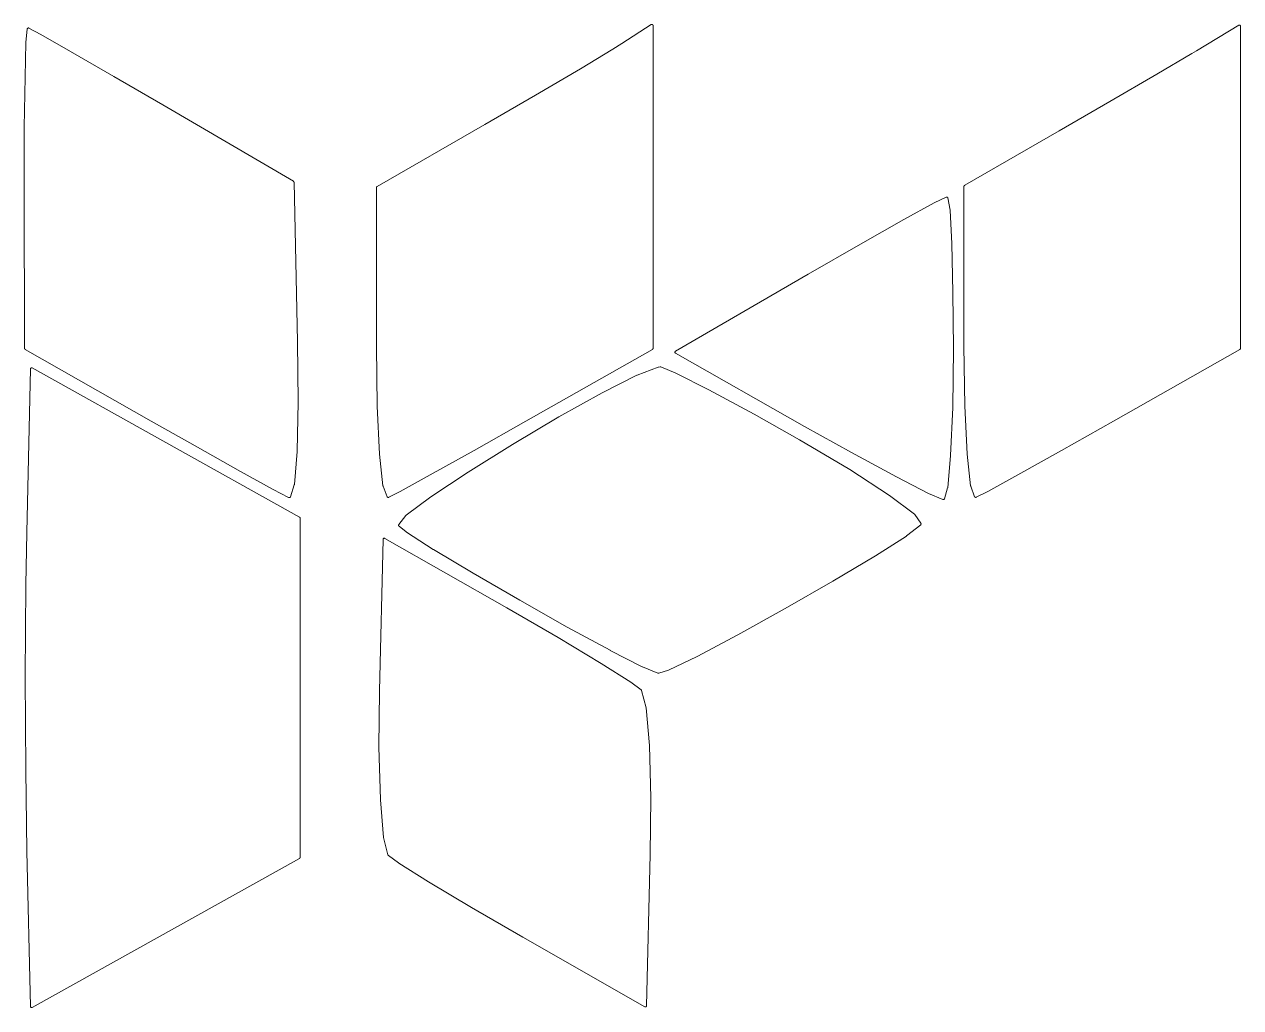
# Model space of a CAD drawing. Header units: millimetres. Extents: x -5 to 795, y -5 to 389.
# Drawn here: x 320.46 to 342.71, y 77.9 to 95.89 of the extents above; entities that cross this region are included whole.
import ezdxf

# ---------------------------------------------------------------- set-up
doc = ezdxf.new("R2010")
doc.units = ezdxf.units.MM
doc.header["$MEASUREMENT"] = 0
doc.layers.add('Line engraving', color=1, linetype='Continuous', lineweight=0)

msp = doc.modelspace()

# ---------------------------------------------------------------- linework, layer by layer
at = {"layer": 'Line engraving', "linetype": 'Continuous'}
for p, q in [((320.488, 95.556), (320.509, 95.805)), ((320.509, 95.808), (320.513, 95.811)), ((320.509, 95.805), (320.509, 95.808)), ((320.513, 95.815), (320.517, 95.817)), ((320.513, 95.812), (320.513, 95.815)), ((320.513, 95.811), (320.513, 95.812)), ((320.513, 95.811), (320.513, 95.811)), ((320.517, 95.82), (320.521, 95.822)), ((320.517, 95.818), (320.517, 95.82)), ((320.517, 95.817), (320.517, 95.818)), ((320.517, 95.818), (320.517, 95.818)), ((320.521, 95.822), (320.521, 95.823)), ((320.521, 95.823), (320.526, 95.823)), ((320.526, 95.823), (320.53, 95.824)), ((320.53, 95.824), (320.53, 95.824)), ((320.53, 95.824), (320.53, 95.824)), ((320.53, 95.824), (320.534, 95.824)), ((320.534, 95.824), (320.534, 95.824)), ((320.534, 95.824), (320.538, 95.824)), ((320.538, 95.824), (320.538, 95.824)), ((320.538, 95.824), (320.538, 95.823)), ((320.538, 95.823), (320.543, 95.822)), ((320.543, 95.822), (320.758, 95.705)), ((320.758, 95.705), (320.758, 95.705)), ((320.758, 95.705), (320.758, 95.704)), ((320.758, 95.704), (321.304, 95.393)), ((331.388, 95.539), (331.925, 95.887)), ((331.925, 95.888), (331.93, 95.889)), ((331.925, 95.887), (331.925, 95.888)), ((331.925, 95.887), (331.925, 95.887)), ((331.93, 95.889), (331.934, 95.89)), ((331.934, 95.89), (331.934, 95.89)), ((331.934, 95.89), (331.934, 95.89)), ((331.934, 95.89), (331.938, 95.89)), ((331.938, 95.89), (331.938, 95.89)), ((331.938, 95.89), (331.942, 95.89)), ((331.942, 95.89), (331.942, 95.89)), ((331.942, 95.89), (331.942, 95.889)), ((331.942, 95.889), (331.946, 95.888)), ((331.946, 95.888), (331.946, 95.888)), ((331.946, 95.888), (331.946, 95.888)), ((331.946, 95.888), (331.951, 95.886)), ((331.951, 95.886), (331.951, 95.884)), ((331.951, 95.884), (331.955, 95.884)), ((331.955, 95.884), (331.955, 95.883)), ((331.955, 95.883), (331.955, 95.88)), ((331.955, 95.88), (331.955, 95.878)), ((331.955, 95.878), (331.955, 95.877)), ((331.955, 95.877), (331.959, 95.877)), ((331.959, 95.877), (331.959, 95.873)), ((331.959, 95.873), (331.959, 95.871)), ((331.959, 95.871), (331.959, 95.87)), ((331.959, 95.87), (331.959, 95.87)), ((331.959, 95.87), (331.959, 89.963)), ((341.899, 95.406), (342.673, 95.872)), ((342.673, 95.872), (342.678, 95.873)), ((342.673, 95.872), (342.673, 95.872)), ((342.673, 95.872), (342.673, 95.872)), ((342.678, 95.873), (342.682, 95.874)), ((342.682, 95.874), (342.682, 95.874)), ((342.682, 95.874), (342.682, 95.874)), ((342.682, 95.874), (342.686, 95.874)), ((342.686, 95.874), (342.69, 95.874)), ((342.69, 95.874), (342.69, 95.874)), ((342.69, 95.874), (342.69, 95.874)), ((342.69, 95.874), (342.69, 95.873)), ((342.69, 95.873), (342.694, 95.872)), ((342.694, 95.872), (342.694, 95.872)), ((342.694, 95.872), (342.694, 95.872)), ((342.694, 95.872), (342.699, 95.87)), ((342.699, 95.87), (342.703, 95.868)), ((342.703, 95.868), (342.703, 95.867)), ((342.703, 95.867), (342.703, 95.867)), ((342.703, 95.867), (342.703, 95.864)), ((342.703, 95.864), (342.703, 95.861)), ((342.703, 95.861), (342.703, 95.861)), ((342.703, 95.861), (342.707, 95.861)), ((342.707, 95.861), (342.707, 95.857)), ((342.707, 95.857), (342.707, 95.854)), ((342.707, 95.854), (342.707, 95.854)), ((342.707, 95.854), (342.707, 95.854)), ((342.707, 95.854), (342.707, 89.963)), ((320.471, 94.926), (320.488, 95.555)), ((320.488, 95.555), (320.488, 95.556)), ((320.488, 95.555), (320.488, 95.555)), ((331.223, 95.436), (331.388, 95.539)), ((321.304, 95.393), (321.304, 95.393)), ((321.304, 95.393), (321.304, 95.393)), ((321.304, 95.393), (322.095, 94.937)), ((330.63, 95.079), (331.223, 95.436)), ((341.175, 94.979), (341.814, 95.357)), ((341.814, 95.357), (341.899, 95.406)), ((341.814, 95.357), (341.814, 95.357)), ((341.899, 95.406), (341.899, 95.406)), ((329.81, 94.595), (330.63, 95.079)), ((330.63, 95.079), (330.63, 95.079)), ((320.458, 94.007), (320.471, 94.925)), ((320.471, 94.925), (320.471, 94.926)), ((320.471, 94.926), (320.471, 94.926)), ((322.095, 94.937), (322.095, 94.937)), ((322.095, 94.937), (322.095, 94.937)), ((322.095, 94.937), (322.993, 94.415)), ((340.312, 94.476), (341.175, 94.979)), ((341.175, 94.979), (341.175, 94.979)), ((328.883, 94.058), (329.81, 94.595)), ((329.81, 94.595), (329.81, 94.595)), ((322.993, 94.415), (322.993, 94.415)), ((322.993, 94.415), (322.993, 94.415)), ((322.993, 94.415), (325.379, 93.019)), ((339.39, 93.943), (340.312, 94.476)), ((340.312, 94.476), (340.312, 94.476)), ((320.458, 94.006), (320.458, 94.007)), ((320.458, 94.007), (320.458, 94.007)), ((320.458, 92.889), (320.458, 94.006)), ((326.911, 92.925), (328.883, 94.058)), ((328.883, 94.058), (328.883, 94.058)), ((337.659, 92.946), (339.39, 93.943)), ((339.39, 93.943), (339.39, 93.943)), ((325.379, 93.019), (325.383, 93.017)), ((325.383, 93.017), (325.383, 93.015)), ((325.383, 93.015), (325.383, 93.015)), ((325.383, 93.015), (325.383, 93.015)), ((325.383, 93.015), (325.388, 93.011)), ((325.388, 93.011), (325.388, 93.009)), ((325.388, 93.009), (325.388, 93.008)), ((325.388, 93.008), (325.388, 93.008)), ((325.388, 93.008), (325.388, 93.005)), ((325.388, 93.005), (325.392, 93.002)), ((320.462, 89.963), (320.458, 92.889)), ((320.458, 92.889), (320.458, 92.889)), ((320.458, 92.889), (320.458, 92.889)), ((325.392, 93.002), (325.455, 90.086)), ((326.898, 92.907), (326.902, 92.912)), ((326.898, 92.907), (326.898, 92.907)), ((326.898, 90.042), (326.898, 92.907)), ((326.898, 92.907), (326.898, 92.907)), ((326.902, 92.917), (326.907, 92.92)), ((326.902, 92.914), (326.902, 92.917)), ((326.902, 92.912), (326.902, 92.914)), ((326.902, 92.914), (326.902, 92.914)), ((326.902, 92.914), (326.902, 92.914)), ((326.907, 92.922), (326.911, 92.925)), ((326.907, 92.92), (326.907, 92.922)), ((326.907, 92.92), (326.907, 92.92)), ((326.907, 92.92), (326.907, 92.92)), ((326.911, 92.925), (326.911, 92.925)), ((326.911, 92.925), (326.911, 92.925)), ((337.646, 92.928), (337.651, 92.93)), ((337.646, 90.052), (337.646, 92.928)), ((337.651, 92.937), (337.655, 92.941)), ((337.651, 92.935), (337.651, 92.937)), ((337.651, 92.93), (337.651, 92.935)), ((337.651, 92.935), (337.651, 92.935)), ((337.651, 92.935), (337.651, 92.935)), ((337.655, 92.942), (337.659, 92.944)), ((337.655, 92.941), (337.655, 92.942)), ((337.655, 92.941), (337.655, 92.941)), ((337.659, 92.944), (337.659, 92.946)), ((336.546, 92.32), (337.1, 92.622)), ((337.1, 92.622), (337.32, 92.729)), ((337.1, 92.622), (337.1, 92.622)), ((337.1, 92.622), (337.1, 92.622)), ((337.32, 92.729), (337.32, 92.729)), ((337.32, 92.729), (337.325, 92.729)), ((337.325, 92.73), (337.329, 92.731)), ((337.325, 92.729), (337.325, 92.73)), ((337.329, 92.731), (337.329, 92.73)), ((337.329, 92.73), (337.329, 92.731)), ((337.329, 92.731), (337.333, 92.73)), ((337.333, 92.73), (337.337, 92.73)), ((337.337, 92.73), (337.337, 92.729)), ((337.337, 92.729), (337.337, 92.729)), ((337.337, 92.729), (337.342, 92.728)), ((337.342, 92.728), (337.342, 92.727)), ((337.342, 92.727), (337.342, 92.726)), ((337.342, 92.726), (337.346, 92.726)), ((337.346, 92.726), (337.346, 92.724)), ((337.346, 92.724), (337.346, 92.722)), ((337.346, 92.722), (337.346, 92.721)), ((337.346, 92.721), (337.35, 92.72)), ((337.35, 92.72), (337.35, 92.718)), ((337.35, 92.718), (337.35, 92.715)), ((337.35, 92.715), (337.35, 92.714)), ((337.35, 92.714), (337.35, 92.713)), ((337.35, 92.713), (337.392, 92.49)), ((337.392, 92.49), (337.392, 92.489)), ((337.392, 92.489), (337.392, 92.487)), ((337.392, 92.487), (337.422, 91.881)), ((335.751, 91.87), (336.546, 92.32)), ((336.546, 92.32), (336.546, 92.32)), ((336.546, 92.32), (336.546, 92.32)), ((334.794, 91.318), (335.751, 91.87)), ((335.751, 91.87), (335.751, 91.87)), ((335.751, 91.87), (335.751, 91.87)), ((337.422, 91.881), (337.422, 91.881)), ((337.422, 91.881), (337.422, 91.881)), ((337.422, 91.881), (337.443, 90.985)), ((332.37, 89.909), (334.794, 91.318)), ((334.794, 91.318), (334.794, 91.318)), ((334.794, 91.318), (334.794, 91.318)), ((337.443, 90.985), (337.443, 90.985)), ((337.443, 90.985), (337.443, 90.984)), ((337.443, 90.984), (337.452, 89.963)), ((320.462, 89.959), (320.462, 89.963)), ((320.462, 89.963), (320.462, 89.963)), ((320.462, 89.963), (320.462, 89.963)), ((320.462, 89.956), (320.462, 89.959)), ((320.462, 89.955), (320.462, 89.956)), ((320.462, 89.956), (320.462, 89.956)), ((320.466, 89.952), (320.462, 89.955)), ((320.466, 89.949), (320.466, 89.952)), ((320.471, 89.947), (320.466, 89.949)), ((320.466, 89.949), (320.466, 89.949)), ((320.466, 89.949), (320.466, 89.949)), ((320.471, 89.944), (320.471, 89.947)), ((322.781, 88.631), (320.471, 89.944)), ((320.471, 89.944), (320.471, 89.944)), ((320.471, 89.944), (320.471, 89.944)), ((325.455, 90.086), (325.455, 90.086)), ((325.455, 90.086), (325.455, 90.086)), ((325.455, 90.086), (325.468, 88.98)), ((326.898, 89.998), (326.898, 90.042)), ((326.915, 88.907), (326.898, 89.998)), ((326.898, 89.998), (326.898, 89.998)), ((326.898, 89.998), (326.898, 89.998)), ((331.946, 89.944), (329.632, 88.631)), ((331.951, 89.947), (331.946, 89.945)), ((331.946, 89.945), (331.946, 89.944)), ((331.946, 89.944), (331.946, 89.944)), ((331.955, 89.949), (331.951, 89.947)), ((331.959, 89.959), (331.955, 89.956)), ((331.955, 89.956), (331.955, 89.956)), ((331.955, 89.956), (331.955, 89.955)), ((331.955, 89.955), (331.955, 89.953)), ((331.955, 89.953), (331.955, 89.949)), ((331.955, 89.949), (331.955, 89.949)), ((331.955, 89.949), (331.955, 89.949)), ((331.959, 89.963), (331.959, 89.963)), ((331.959, 89.963), (331.959, 89.962)), ((331.959, 89.962), (331.959, 89.959)), ((332.357, 89.894), (332.361, 89.898)), ((332.357, 89.891), (332.357, 89.894)), ((332.357, 89.888), (332.357, 89.891)), ((332.357, 89.891), (332.357, 89.891)), ((332.357, 89.891), (332.357, 89.891)), ((332.361, 89.883), (332.357, 89.888)), ((332.361, 89.904), (332.365, 89.907)), ((332.361, 89.901), (332.361, 89.904)), ((332.361, 89.904), (332.361, 89.904)), ((332.361, 89.904), (332.361, 89.904)), ((332.361, 89.898), (332.361, 89.901)), ((332.361, 89.898), (332.361, 89.898)), ((332.361, 89.898), (332.361, 89.898)), ((332.365, 89.907), (332.37, 89.909)), ((332.37, 89.909), (332.37, 89.909)), ((332.37, 89.909), (332.37, 89.909)), ((337.452, 89.962), (337.439, 88.881)), ((337.452, 89.963), (337.452, 89.963)), ((337.452, 89.963), (337.452, 89.962)), ((337.646, 90), (337.646, 90.052)), ((337.663, 88.908), (337.646, 90)), ((337.646, 90), (337.646, 90)), ((337.646, 90), (337.646, 90)), ((342.694, 89.944), (340.38, 88.631)), ((342.699, 89.947), (342.694, 89.945)), ((342.694, 89.945), (342.694, 89.944)), ((342.694, 89.944), (342.694, 89.944)), ((342.703, 89.949), (342.699, 89.947)), ((342.707, 89.959), (342.703, 89.956)), ((342.703, 89.956), (342.703, 89.956)), ((342.703, 89.956), (342.703, 89.955)), ((342.703, 89.955), (342.703, 89.953)), ((342.703, 89.953), (342.703, 89.949)), ((342.703, 89.949), (342.703, 89.949)), ((342.703, 89.949), (342.703, 89.949)), ((342.707, 89.963), (342.707, 89.963)), ((342.707, 89.963), (342.707, 89.962)), ((342.707, 89.962), (342.707, 89.959)), ((332.361, 89.881), (332.361, 89.883)), ((332.361, 89.883), (332.361, 89.883)), ((332.361, 89.883), (332.361, 89.883)), ((332.361, 89.877), (332.361, 89.881)), ((332.365, 89.875), (332.361, 89.877)), ((332.361, 89.877), (332.361, 89.877)), ((332.361, 89.877), (332.361, 89.877)), ((332.37, 89.872), (332.365, 89.875)), ((334.731, 88.535), (332.37, 89.872)), ((332.37, 89.872), (332.37, 89.872)), ((332.37, 89.872), (332.37, 89.872)), ((320.504, 86.596), (320.572, 89.585)), ((320.572, 89.595), (320.576, 89.598)), ((320.572, 89.593), (320.572, 89.595)), ((320.572, 89.592), (320.572, 89.593)), ((320.572, 89.588), (320.572, 89.592)), ((320.572, 89.592), (320.572, 89.592)), ((320.572, 89.585), (320.572, 89.588)), ((320.576, 89.599), (320.581, 89.601)), ((320.576, 89.598), (320.576, 89.599)), ((320.576, 89.599), (320.576, 89.599)), ((320.581, 89.603), (320.585, 89.605)), ((320.581, 89.601), (320.581, 89.603)), ((320.581, 89.603), (320.581, 89.603)), ((320.581, 89.603), (320.581, 89.603)), ((320.585, 89.605), (320.589, 89.606)), ((320.589, 89.606), (320.589, 89.606)), ((320.589, 89.606), (320.589, 89.606)), ((320.589, 89.606), (320.593, 89.606)), ((320.593, 89.606), (320.593, 89.606)), ((320.593, 89.606), (320.598, 89.606)), ((320.598, 89.606), (320.598, 89.606)), ((320.598, 89.606), (320.598, 89.605)), ((320.598, 89.605), (320.602, 89.603)), ((320.602, 89.603), (323.048, 88.24)), ((331.028, 89.149), (331.663, 89.472)), ((331.663, 89.472), (331.667, 89.472)), ((331.667, 89.472), (332.052, 89.619)), ((331.667, 89.472), (331.667, 89.472)), ((332.052, 89.619), (332.056, 89.62)), ((332.052, 89.619), (332.052, 89.619)), ((332.056, 89.62), (332.09, 89.624)), ((332.09, 89.624), (332.09, 89.623)), ((332.09, 89.623), (332.095, 89.624)), ((332.095, 89.624), (332.095, 89.623)), ((332.095, 89.623), (332.099, 89.623)), ((332.099, 89.623), (332.099, 89.622)), ((332.099, 89.622), (332.099, 89.622)), ((332.099, 89.622), (332.378, 89.509)), ((332.378, 89.509), (332.378, 89.508)), ((332.378, 89.508), (332.378, 89.508)), ((332.378, 89.508), (332.979, 89.204)), ((330.237, 88.707), (331.028, 89.148)), ((331.028, 89.148), (331.028, 89.149)), ((331.028, 89.148), (331.028, 89.148)), ((332.979, 89.204), (332.979, 89.204)), ((332.979, 89.204), (332.979, 89.204)), ((332.979, 89.204), (333.808, 88.756)), ((325.468, 88.979), (325.447, 88.079)), ((325.468, 88.98), (325.468, 88.979)), ((325.468, 88.979), (325.468, 88.979)), ((326.957, 88.027), (326.915, 88.907)), ((326.915, 88.907), (326.915, 88.907)), ((326.915, 88.907), (326.915, 88.907)), ((337.439, 88.88), (337.401, 87.999)), ((337.439, 88.881), (337.439, 88.881)), ((337.439, 88.881), (337.439, 88.88)), ((337.706, 88.027), (337.663, 88.908)), ((337.663, 88.908), (337.663, 88.908)), ((337.663, 88.908), (337.663, 88.908)), ((323.585, 88.176), (322.781, 88.631)), ((322.781, 88.631), (322.781, 88.631)), ((322.781, 88.631), (322.781, 88.631)), ((329.632, 88.631), (328.684, 88.095)), ((329.386, 88.204), (330.237, 88.707)), ((329.632, 88.631), (329.632, 88.631)), ((329.632, 88.631), (329.632, 88.631)), ((330.237, 88.707), (330.237, 88.707)), ((330.237, 88.707), (330.237, 88.707)), ((333.808, 88.756), (333.808, 88.756)), ((333.808, 88.756), (333.808, 88.756)), ((333.808, 88.756), (334.638, 88.29)), ((340.38, 88.631), (339.432, 88.095)), ((340.38, 88.631), (340.38, 88.631)), ((340.38, 88.631), (340.38, 88.631)), ((335.59, 88.055), (334.731, 88.535)), ((334.731, 88.535), (334.731, 88.535)), ((334.731, 88.535), (334.731, 88.535)), ((323.048, 88.24), (325.489, 86.876)), ((324.41, 87.711), (323.585, 88.176)), ((323.585, 88.176), (323.585, 88.176)), ((323.585, 88.176), (323.585, 88.176)), ((328.574, 87.699), (329.386, 88.204)), ((329.386, 88.204), (329.386, 88.204)), ((329.386, 88.204), (329.386, 88.204)), ((334.638, 88.29), (334.638, 88.29)), ((334.638, 88.29), (334.638, 88.29)), ((334.638, 88.29), (335.556, 87.745)), ((325.447, 88.078), (325.4, 87.473)), ((325.447, 88.079), (325.447, 88.079)), ((325.447, 88.079), (325.447, 88.078)), ((326.957, 88.026), (326.957, 88.027)), ((326.957, 88.025), (326.957, 88.026)), ((327.017, 87.445), (326.957, 88.025)), ((328.684, 88.095), (327.884, 87.65)), ((328.684, 88.095), (328.684, 88.095)), ((328.684, 88.095), (328.684, 88.095)), ((336.411, 87.61), (335.59, 88.055)), ((335.59, 88.055), (335.59, 88.055)), ((335.59, 88.055), (335.59, 88.055)), ((337.401, 87.999), (337.35, 87.412)), ((337.401, 87.999), (337.401, 87.999)), ((337.401, 87.999), (337.401, 87.999)), ((337.706, 88.026), (337.706, 88.027)), ((337.765, 87.445), (337.706, 88.026)), ((337.706, 88.026), (337.706, 88.026)), ((339.432, 88.095), (338.632, 87.65)), ((339.432, 88.095), (339.432, 88.095)), ((339.432, 88.095), (339.432, 88.095)), ((325.011, 87.38), (324.41, 87.711)), ((324.41, 87.711), (324.41, 87.711)), ((324.41, 87.711), (324.41, 87.711)), ((327.893, 87.248), (328.574, 87.698)), ((328.574, 87.698), (328.574, 87.699)), ((328.574, 87.698), (328.574, 87.698)), ((335.556, 87.745), (335.556, 87.745)), ((335.556, 87.745), (335.556, 87.745)), ((335.556, 87.745), (336.284, 87.273)), ((325.396, 87.468), (325.328, 87.246)), ((325.4, 87.471), (325.396, 87.468)), ((325.4, 87.473), (325.4, 87.471)), ((327.021, 87.443), (327.017, 87.445)), ((327.021, 87.44), (327.021, 87.443)), ((327.093, 87.248), (327.021, 87.44)), ((327.884, 87.65), (327.334, 87.346)), ((327.884, 87.65), (327.884, 87.65)), ((327.884, 87.65), (327.884, 87.65)), ((336.995, 87.308), (336.411, 87.61)), ((336.411, 87.61), (336.411, 87.61)), ((336.411, 87.61), (336.411, 87.61)), ((337.769, 87.443), (337.765, 87.445)), ((337.769, 87.44), (337.769, 87.443)), ((337.841, 87.248), (337.769, 87.44)), ((338.632, 87.65), (338.082, 87.346)), ((338.632, 87.65), (338.632, 87.65)), ((338.632, 87.65), (338.632, 87.65)), ((325.29, 87.235), (325.011, 87.38)), ((325.011, 87.38), (325.011, 87.38)), ((325.011, 87.38), (325.011, 87.38)), ((325.295, 87.234), (325.29, 87.235)), ((325.299, 87.233), (325.295, 87.234)), ((325.303, 87.231), (325.299, 87.233)), ((325.303, 87.231), (325.303, 87.231)), ((325.307, 87.231), (325.303, 87.231)), ((325.303, 87.231), (325.303, 87.231)), ((325.311, 87.231), (325.307, 87.231)), ((325.316, 87.233), (325.311, 87.231)), ((325.311, 87.231), (325.311, 87.231)), ((325.311, 87.231), (325.311, 87.231)), ((325.32, 87.234), (325.316, 87.234)), ((325.316, 87.234), (325.316, 87.233)), ((325.324, 87.238), (325.32, 87.237)), ((325.32, 87.237), (325.32, 87.234)), ((325.32, 87.234), (325.32, 87.234)), ((325.328, 87.245), (325.324, 87.242)), ((325.324, 87.242), (325.324, 87.24)), ((325.324, 87.24), (325.324, 87.239)), ((325.324, 87.239), (325.324, 87.238)), ((325.328, 87.246), (325.328, 87.245)), ((325.328, 87.245), (325.328, 87.245)), ((327.097, 87.246), (327.093, 87.248)), ((327.097, 87.243), (327.097, 87.246)), ((327.097, 87.242), (327.097, 87.243)), ((327.101, 87.24), (327.097, 87.242)), ((327.097, 87.242), (327.097, 87.242)), ((327.101, 87.238), (327.101, 87.24)), ((327.101, 87.237), (327.101, 87.238)), ((327.101, 87.238), (327.101, 87.238)), ((327.106, 87.237), (327.101, 87.237)), ((327.11, 87.235), (327.106, 87.237)), ((327.114, 87.235), (327.11, 87.235)), ((327.11, 87.235), (327.11, 87.235)), ((327.11, 87.235), (327.11, 87.235)), ((327.118, 87.235), (327.114, 87.235)), ((327.123, 87.236), (327.118, 87.235)), ((327.118, 87.235), (327.118, 87.235)), ((327.118, 87.235), (327.118, 87.235)), ((327.334, 87.345), (327.123, 87.237)), ((327.123, 87.237), (327.123, 87.236)), ((327.334, 87.346), (327.334, 87.346)), ((327.334, 87.346), (327.334, 87.345)), ((327.44, 86.909), (327.893, 87.247)), ((327.893, 87.247), (327.893, 87.248)), ((327.893, 87.247), (327.893, 87.247)), ((336.284, 87.273), (336.284, 87.272)), ((336.284, 87.272), (336.284, 87.272)), ((336.284, 87.272), (336.741, 86.926)), ((336.999, 87.308), (336.995, 87.308)), ((336.995, 87.308), (336.995, 87.308)), ((337.257, 87.197), (336.999, 87.308)), ((337.346, 87.408), (337.287, 87.21)), ((337.35, 87.41), (337.346, 87.408)), ((337.35, 87.412), (337.35, 87.41)), ((337.845, 87.246), (337.841, 87.248)), ((337.845, 87.243), (337.845, 87.246)), ((337.845, 87.242), (337.845, 87.243)), ((337.849, 87.24), (337.845, 87.242)), ((337.845, 87.242), (337.845, 87.242)), ((337.849, 87.238), (337.849, 87.24)), ((337.849, 87.237), (337.849, 87.238)), ((337.849, 87.238), (337.849, 87.238)), ((337.854, 87.237), (337.849, 87.237)), ((337.858, 87.235), (337.854, 87.237)), ((337.862, 87.235), (337.858, 87.235)), ((337.858, 87.235), (337.858, 87.235)), ((337.858, 87.235), (337.858, 87.235)), ((337.866, 87.235), (337.862, 87.235)), ((337.871, 87.236), (337.866, 87.235)), ((337.866, 87.235), (337.866, 87.235)), ((337.866, 87.235), (337.866, 87.235)), ((338.082, 87.345), (337.871, 87.237)), ((337.871, 87.237), (337.871, 87.236)), ((338.082, 87.346), (338.082, 87.346)), ((338.082, 87.346), (338.082, 87.345)), ((337.261, 87.196), (337.257, 87.197)), ((337.265, 87.195), (337.261, 87.196)), ((337.27, 87.196), (337.265, 87.195)), ((337.265, 87.195), (337.265, 87.195)), ((337.265, 87.195), (337.265, 87.195)), ((337.274, 87.196), (337.27, 87.196)), ((337.27, 87.196), (337.27, 87.196)), ((337.278, 87.198), (337.274, 87.197)), ((337.274, 87.197), (337.274, 87.196)), ((337.274, 87.196), (337.274, 87.196)), ((337.282, 87.201), (337.278, 87.199)), ((337.278, 87.199), (337.278, 87.199)), ((337.278, 87.199), (337.278, 87.198)), ((337.287, 87.207), (337.282, 87.204)), ((337.282, 87.204), (337.282, 87.204)), ((337.282, 87.204), (337.282, 87.204)), ((337.282, 87.204), (337.282, 87.201)), ((337.287, 87.21), (337.287, 87.207)), ((325.489, 86.876), (325.489, 86.876)), ((325.489, 86.876), (325.489, 86.876)), ((325.489, 86.876), (325.493, 86.874)), ((325.493, 86.874), (325.493, 86.872)), ((325.493, 86.872), (325.493, 86.871)), ((325.493, 86.871), (325.498, 86.871)), ((325.498, 86.871), (325.498, 86.868)), ((325.498, 86.868), (325.498, 86.865)), ((325.498, 86.865), (325.498, 86.865)), ((325.498, 86.865), (325.498, 86.865)), ((325.498, 86.865), (325.502, 86.862)), ((325.502, 86.862), (325.502, 86.858)), ((325.502, 86.858), (325.502, 86.858)), ((325.502, 86.858), (325.502, 86.858)), ((325.502, 86.858), (325.502, 80.648)), ((327.309, 86.737), (327.436, 86.905)), ((327.436, 86.905), (327.44, 86.907)), ((327.44, 86.907), (327.44, 86.909)), ((336.741, 86.926), (336.741, 86.923)), ((336.741, 86.923), (336.745, 86.921)), ((336.745, 86.921), (336.859, 86.763)), ((320.488, 85.633), (320.504, 86.595)), ((320.504, 86.595), (320.504, 86.596)), ((320.504, 86.595), (320.504, 86.595)), ((327.304, 86.734), (327.309, 86.735)), ((327.304, 86.732), (327.304, 86.734)), ((327.304, 86.73), (327.304, 86.732)), ((327.304, 86.729), (327.304, 86.73)), ((327.304, 86.727), (327.304, 86.729)), ((327.304, 86.725), (327.304, 86.727)), ((327.304, 86.723), (327.304, 86.725)), ((327.304, 86.721), (327.304, 86.723)), ((327.304, 86.719), (327.304, 86.721)), ((327.304, 86.718), (327.304, 86.719)), ((327.304, 86.716), (327.304, 86.718)), ((327.304, 86.714), (327.304, 86.716)), ((327.309, 86.713), (327.304, 86.714)), ((327.309, 86.735), (327.309, 86.737)), ((327.309, 86.711), (327.309, 86.713)), ((327.309, 86.71), (327.309, 86.711)), ((327.309, 86.708), (327.309, 86.71)), ((327.313, 86.707), (327.309, 86.708)), ((327.444, 86.604), (327.313, 86.707)), ((327.448, 86.603), (327.444, 86.604)), ((327.448, 86.602), (327.448, 86.603)), ((327.939, 86.284), (327.448, 86.602)), ((336.855, 86.734), (336.597, 86.53)), ((336.859, 86.738), (336.855, 86.736)), ((336.855, 86.736), (336.855, 86.735)), ((336.855, 86.735), (336.855, 86.734)), ((336.859, 86.763), (336.859, 86.761)), ((336.859, 86.761), (336.859, 86.761)), ((336.859, 86.761), (336.859, 86.758)), ((336.859, 86.758), (336.859, 86.756)), ((336.859, 86.756), (336.863, 86.755)), ((336.863, 86.746), (336.859, 86.744)), ((336.859, 86.744), (336.859, 86.742)), ((336.859, 86.742), (336.859, 86.741)), ((336.859, 86.741), (336.859, 86.739)), ((336.859, 86.739), (336.859, 86.738)), ((336.863, 86.755), (336.863, 86.753)), ((336.863, 86.753), (336.863, 86.751)), ((336.863, 86.751), (336.863, 86.749)), ((336.863, 86.749), (336.863, 86.747)), ((336.863, 86.747), (336.863, 86.746)), ((326.953, 83.697), (327.021, 86.468)), ((327.021, 86.478), (327.025, 86.481)), ((327.021, 86.475), (327.021, 86.478)), ((327.021, 86.474), (327.021, 86.475)), ((327.021, 86.471), (327.021, 86.474)), ((327.021, 86.474), (327.021, 86.474)), ((327.021, 86.468), (327.021, 86.471)), ((327.025, 86.481), (327.029, 86.483)), ((327.025, 86.481), (327.025, 86.481)), ((327.025, 86.481), (327.025, 86.481)), ((327.029, 86.486), (327.034, 86.487)), ((327.029, 86.485), (327.029, 86.486)), ((327.029, 86.483), (327.029, 86.485)), ((327.029, 86.485), (327.029, 86.485)), ((327.034, 86.487), (327.038, 86.488)), ((327.038, 86.488), (327.038, 86.488)), ((327.038, 86.488), (327.038, 86.488)), ((327.038, 86.488), (327.042, 86.488)), ((327.042, 86.488), (327.046, 86.488)), ((327.046, 86.488), (327.046, 86.488)), ((327.046, 86.488), (327.046, 86.488)), ((327.046, 86.488), (327.046, 86.487)), ((327.046, 86.487), (327.051, 86.485)), ((327.051, 86.485), (329.285, 85.214)), ((336.597, 86.529), (336.026, 86.164)), ((336.597, 86.53), (336.597, 86.529)), ((336.597, 86.529), (336.597, 86.529)), ((327.943, 86.284), (327.939, 86.284)), ((327.939, 86.284), (327.939, 86.284)), ((328.667, 85.847), (327.943, 86.284)), ((336.026, 86.164), (335.247, 85.701)), ((336.026, 86.164), (336.026, 86.164)), ((336.026, 86.164), (336.026, 86.164)), ((329.522, 85.354), (328.667, 85.847)), ((328.667, 85.847), (328.667, 85.847)), ((328.667, 85.847), (328.667, 85.847)), ((335.247, 85.701), (334.375, 85.2)), ((335.247, 85.701), (335.247, 85.701)), ((335.247, 85.701), (335.247, 85.701)), ((320.475, 83.952), (320.488, 85.633)), ((320.488, 85.633), (320.488, 85.633)), ((320.488, 85.633), (320.488, 85.633)), ((330.389, 84.864), (329.522, 85.354)), ((329.522, 85.354), (329.522, 85.354)), ((329.522, 85.354), (329.522, 85.354)), ((329.285, 85.214), (329.285, 85.213)), ((329.285, 85.213), (329.285, 85.213)), ((329.285, 85.213), (330.22, 84.671)), ((334.375, 85.2), (333.508, 84.721)), ((334.375, 85.2), (334.375, 85.2)), ((334.375, 85.2), (334.375, 85.2)), ((331.172, 84.438), (330.389, 84.864)), ((330.389, 84.864), (330.389, 84.864)), ((330.389, 84.864), (330.389, 84.864)), ((330.22, 84.671), (330.22, 84.671)), ((330.22, 84.671), (330.22, 84.671)), ((330.22, 84.671), (331.007, 84.198)), ((333.508, 84.721), (332.763, 84.327)), ((333.508, 84.721), (333.508, 84.721)), ((333.508, 84.721), (333.508, 84.721)), ((331.176, 84.437), (331.172, 84.438)), ((331.172, 84.438), (331.172, 84.438)), ((331.76, 84.137), (331.176, 84.437)), ((332.763, 84.327), (332.238, 84.077)), ((332.763, 84.327), (332.763, 84.327)), ((332.763, 84.327), (332.763, 84.327)), ((331.007, 84.198), (331.007, 84.198)), ((331.007, 84.198), (331.011, 84.198)), ((331.011, 84.198), (331.553, 83.855)), ((331.764, 84.137), (331.76, 84.137)), ((331.764, 84.136), (331.764, 84.137)), ((332.048, 84.021), (331.764, 84.136)), ((320.475, 83.951), (320.475, 83.952)), ((320.483, 82.244), (320.475, 83.951)), ((320.475, 83.951), (320.475, 83.951)), ((332.052, 84.02), (332.048, 84.021)), ((332.056, 84.019), (332.052, 84.02)), ((332.061, 84.02), (332.056, 84.019)), ((332.056, 84.019), (332.056, 84.019)), ((332.056, 84.019), (332.056, 84.019)), ((332.065, 84.02), (332.061, 84.02)), ((332.238, 84.076), (332.065, 84.02)), ((332.238, 84.077), (332.238, 84.077)), ((332.238, 84.077), (332.238, 84.076)), ((326.945, 82.664), (326.953, 83.697)), ((326.953, 83.697), (326.953, 83.697)), ((326.953, 83.697), (326.953, 83.697)), ((331.553, 83.855), (331.553, 83.854)), ((331.553, 83.854), (331.553, 83.854)), ((331.553, 83.854), (331.739, 83.716)), ((331.739, 83.716), (331.743, 83.713)), ((331.743, 83.713), (331.748, 83.711)), ((331.748, 83.711), (331.748, 83.711)), ((331.748, 83.711), (331.748, 83.71)), ((331.748, 83.71), (331.748, 83.707)), ((331.748, 83.707), (331.748, 83.704)), ((331.748, 83.704), (331.832, 83.388)), ((331.832, 83.388), (331.832, 83.387)), ((331.832, 83.387), (331.832, 83.385)), ((331.832, 83.385), (331.891, 82.696)), ((326.97, 81.706), (326.945, 82.664)), ((326.945, 82.664), (326.945, 82.664)), ((326.945, 82.664), (326.945, 82.664)), ((331.891, 82.696), (331.891, 82.695)), ((331.891, 82.695), (331.891, 82.695)), ((331.891, 82.695), (331.917, 81.737)), ((320.504, 80.763), (320.483, 82.244)), ((320.483, 82.244), (320.483, 82.244)), ((320.483, 82.244), (320.483, 82.244)), ((326.97, 81.705), (326.97, 81.706)), ((327.025, 81.016), (326.97, 81.705)), ((326.97, 81.705), (326.97, 81.705)), ((331.917, 81.736), (331.908, 80.704)), ((331.917, 81.737), (331.917, 81.737)), ((331.917, 81.737), (331.917, 81.736)), ((327.025, 81.014), (327.025, 81.016)), ((327.025, 81.012), (327.025, 81.014)), ((327.11, 80.696), (327.025, 81.012)), ((320.572, 77.92), (320.504, 80.763)), ((320.504, 80.763), (320.504, 80.763)), ((320.504, 80.763), (320.504, 80.763)), ((325.489, 80.629), (320.602, 77.902)), ((325.493, 80.632), (325.489, 80.629)), ((325.489, 80.629), (325.489, 80.629)), ((325.489, 80.629), (325.489, 80.629)), ((325.498, 80.634), (325.493, 80.634)), ((325.493, 80.634), (325.493, 80.634)), ((325.493, 80.634), (325.493, 80.632)), ((325.502, 80.644), (325.498, 80.64)), ((325.498, 80.64), (325.498, 80.64)), ((325.498, 80.64), (325.498, 80.64)), ((325.498, 80.64), (325.498, 80.638)), ((325.498, 80.638), (325.498, 80.634)), ((325.502, 80.648), (325.502, 80.648)), ((325.502, 80.648), (325.502, 80.648)), ((325.502, 80.648), (325.502, 80.644)), ((327.11, 80.693), (327.11, 80.696)), ((327.114, 80.69), (327.11, 80.693)), ((327.114, 80.687), (327.114, 80.69)), ((327.114, 80.69), (327.114, 80.69)), ((327.114, 80.69), (327.114, 80.69)), ((327.118, 80.685), (327.114, 80.687)), ((327.304, 80.547), (327.118, 80.685)), ((327.309, 80.546), (327.304, 80.547)), ((327.304, 80.547), (327.304, 80.547)), ((327.85, 80.203), (327.309, 80.546)), ((331.908, 80.704), (331.841, 77.933)), ((331.908, 80.704), (331.908, 80.704)), ((331.908, 80.704), (331.908, 80.704)), ((328.637, 79.73), (327.85, 80.203)), ((327.85, 80.203), (327.85, 80.203)), ((327.85, 80.203), (327.85, 80.203)), ((329.577, 79.187), (328.637, 79.73)), ((328.637, 79.73), (328.637, 79.73)), ((328.637, 79.73), (328.637, 79.73)), ((331.807, 77.915), (329.577, 79.187)), ((329.577, 79.187), (329.577, 79.187)), ((329.577, 79.187), (329.577, 79.187)), ((320.572, 77.917), (320.572, 77.92)), ((320.572, 77.914), (320.572, 77.917)), ((320.572, 77.913), (320.572, 77.914)), ((320.572, 77.914), (320.572, 77.914)), ((320.572, 77.91), (320.572, 77.913)), ((320.576, 77.907), (320.572, 77.91)), ((320.581, 77.905), (320.576, 77.907)), ((320.576, 77.907), (320.576, 77.907)), ((320.576, 77.907), (320.576, 77.907)), ((320.581, 77.903), (320.581, 77.905)), ((320.581, 77.902), (320.581, 77.903)), ((320.581, 77.903), (320.581, 77.903)), ((320.585, 77.901), (320.581, 77.902)), ((320.589, 77.9), (320.585, 77.901)), ((320.589, 77.9), (320.589, 77.9)), ((320.593, 77.9), (320.589, 77.9)), ((320.589, 77.9), (320.589, 77.9)), ((320.598, 77.9), (320.593, 77.9)), ((320.593, 77.9), (320.593, 77.9)), ((320.602, 77.902), (320.598, 77.901)), ((320.598, 77.901), (320.598, 77.9)), ((320.598, 77.9), (320.598, 77.9)), ((331.811, 77.914), (331.807, 77.915)), ((331.815, 77.913), (331.811, 77.914)), ((331.819, 77.913), (331.815, 77.913)), ((331.815, 77.913), (331.815, 77.913)), ((331.815, 77.913), (331.815, 77.913)), ((331.824, 77.914), (331.819, 77.913)), ((331.819, 77.913), (331.819, 77.913)), ((331.819, 77.913), (331.819, 77.912)), ((331.819, 77.912), (331.819, 77.913)), ((331.828, 77.915), (331.824, 77.914)), ((331.832, 77.918), (331.828, 77.915)), ((331.828, 77.915), (331.828, 77.915)), ((331.828, 77.915), (331.828, 77.915)), ((331.836, 77.923), (331.832, 77.92)), ((331.832, 77.92), (331.832, 77.92)), ((331.832, 77.92), (331.832, 77.92)), ((331.832, 77.92), (331.832, 77.918)), ((331.841, 77.933), (331.836, 77.93)), ((331.836, 77.93), (331.836, 77.926)), ((331.836, 77.926), (331.836, 77.926)), ((331.836, 77.926), (331.836, 77.926)), ((331.836, 77.926), (331.836, 77.923))]:
    msp.add_line(p, q, dxfattribs=at)

doc.saveas('drawing.dxf')
